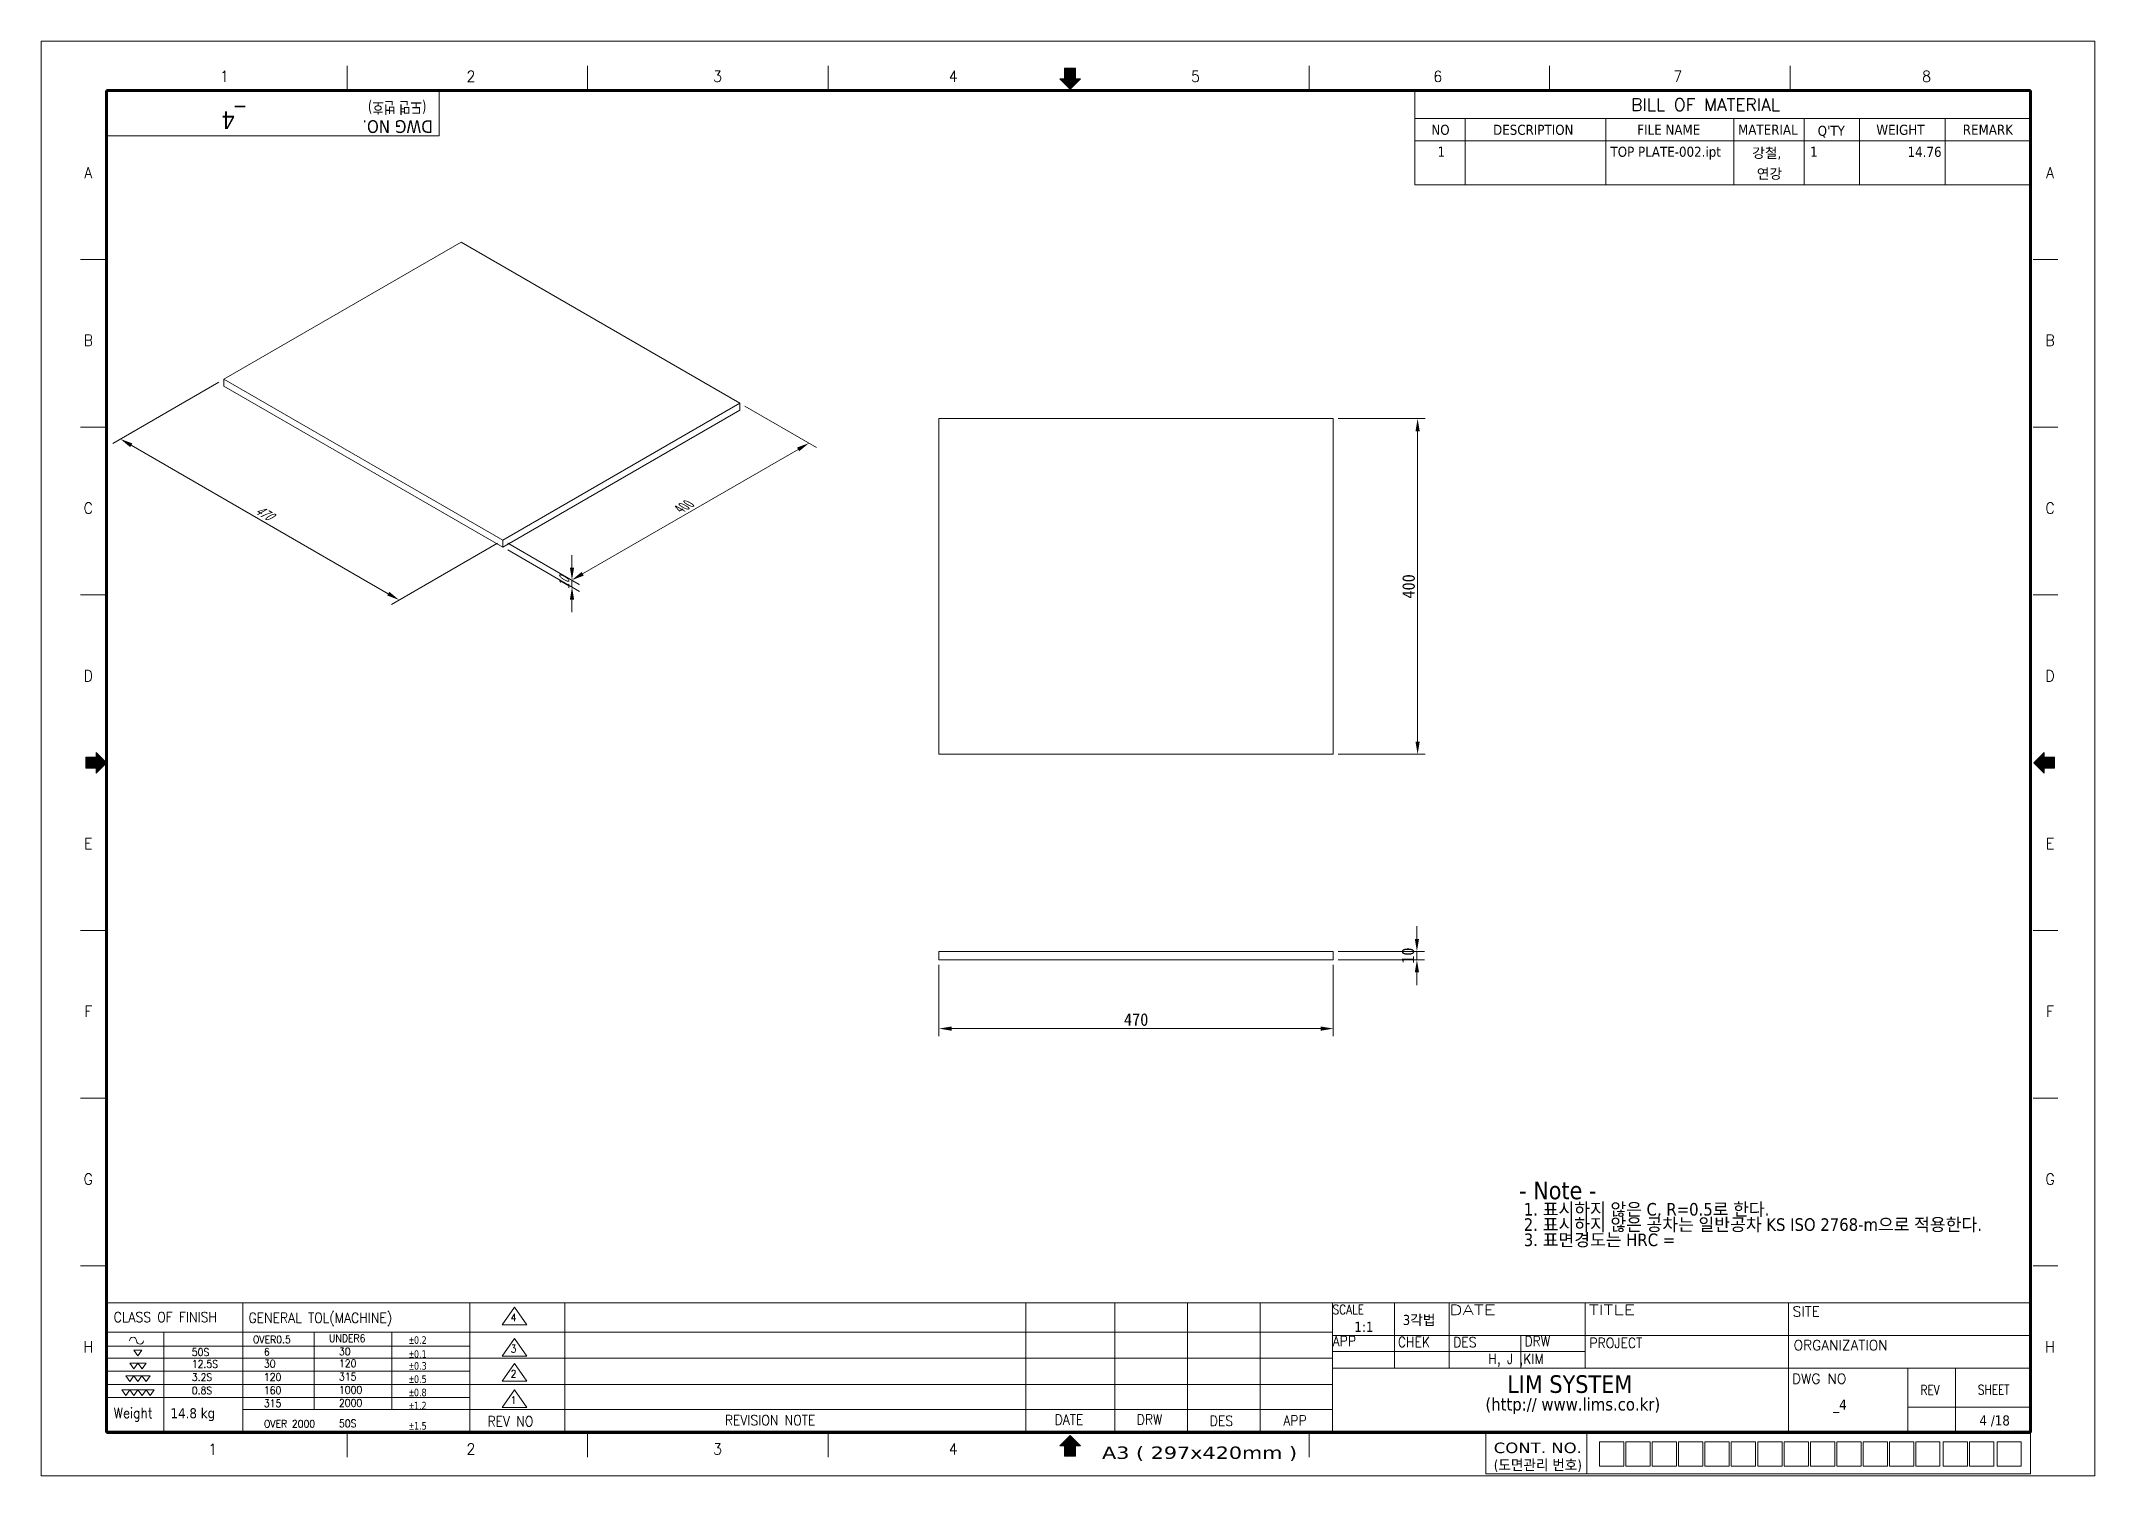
# Model space of a CAD drawing. Header units: millimetres. Extents: x 36 to 2484, y 36 to 1746.
import ezdxf
from ezdxf.enums import TextEntityAlignment as Align

# ---------------------------------------------------------------- set-up
doc = ezdxf.new("R2010")
doc.units = ezdxf.units.MM
doc.header["$LTSCALE"] = 6
doc.layers.get('0').update_dxf_attribs({"lineweight": 18})
for name, color, linetype, lineweight in [('SkizziergeometrieWIN-ISO', 7, 'Continuous', 50), ('가는실선_A4', 7, 'Continuous', 5), ('경계(ISO)', 7, 'Continuous', 70), ('굵은실선_A3', 7, 'Continuous', 18), ('제목(ISO)', 7, 'Continuous', 50)]:
    doc.layers.add(name, color=color, linetype=linetype, lineweight=lineweight)
doc.layers.add('가는실선_A3', color=9, linetype='Continuous', lineweight=5, true_color=0x808080)
doc.layers.add('해치선_A3', color=1, linetype='Continuous', lineweight=5, true_color=0xff0000)
doc.styles.add('A3_DS_PartList', font='RomanC.shx')
doc.styles.add('A3_DS_TB02', font='tahoma.ttf')
doc.styles.add('ROMANC_37', font='tahoma.ttf')
doc.styles.add('ROMANC_61', font='ROMANC.shx')
doc.styles.add('주 텍스트 (ISO)', font='tahoma.ttf')
doc.styles.add('주문자_A3(3.5)', font='tahoma.ttf')
doc.styles.add('치수문자_A3(2.5)', font='')
doc.styles.add('텍스트 스타일12', font='tahoma.ttf')
doc.styles.add('텍스트 스타일171', font='ROMANC.shx', dxfattribs={"width": 0.9})
doc.styles.add('텍스트 스타일206', font='ROMANC.shx', dxfattribs={"width": 1.11072})
doc.styles.add('텍스트 스타일208', font='ROMANC.shx', dxfattribs={"width": 1.194322})
doc.styles.add('텍스트 스타일211', font='ROMANC.shx', dxfattribs={"width": 0.9})
doc.styles.add('텍스트 스타일213', font='RomanC.shx', dxfattribs={"width": 0.9})
doc.styles.add('텍스트 스타일233', font='RomanC.shx')
doc.styles.add('텍스트 스타일36', font='ROMANC.shx', dxfattribs={"width": 0.941937})
doc.styles.add('텍스트 스타일42', font='tahoma.ttf', dxfattribs={"width": 1.378837})
doc.styles.add('텍스트 스타일46', font='tahoma.ttf', dxfattribs={"width": 0.862937})
doc.styles.add('텍스트 스타일48', font='tahoma.ttf', dxfattribs={"width": 1.258573})
doc.styles.add('텍스트 스타일52', font='tahoma.ttf', dxfattribs={"width": 0.8})
doc.styles.add('텍스트 스타일65', font='romans.shx', dxfattribs={"width": 0.8})
doc.styles.get('치수문자_A3(2.5)').set_extended_font_data('GulimChe')
doc.dimstyles.new('치수_A3(2.5)', dxfattribs={"dimscale": 6, "dimtxt": 2.5, "dimasz": 2.5, "dimexe": 1.5, "dimexo": 1, "dimgap": 0.5, "dimtad": 1, "dimtoh": 1, "dimdec": 1, "dimrnd": 1e-08, "dimdsep": 46, "dimtxsty": '치수문자_A3(2.5)', "dimcen": 0.09, "dimdle": 10, "dimclrd": 8, "dimclre": 8, "dimclrt": 7, "dimadec": 1, "dimazin": 2, "dimtfac": 0.8, "dimtmove": 0, "dimatfit": 3, "dimfxl": 1, "dimtolj": 1, "dimtzin": 0, "dimlwd": -1, "dimlwe": -1, "dimarcsym": 0})

# ---------------------------------------------------------------- blocks, each defined once
blk = doc.blocks.new('경계 A3_경계')
for points in [[(405.98, 148.76), (403.92, 148.76), (403.92, 149.72), (401.86, 147.66), (403.92, 145.6), (403.92, 146.56), (405.98, 146.56)], [(211.52, 9.9), (211.52, 11.96), (212.48, 11.96), (210.42, 14.01), (208.36, 11.96), (209.32, 11.96), (209.32, 9.9)]]:
    blk.add_hatch(color=7).paths.add_polyline_path(points)
at = {"layer": '가는실선_A3'}
blk.add_hatch(color=7, dxfattribs=at).paths.add_polyline_path([(14.9, 148.76), (14.9, 146.56), (16.96, 146.56), (16.96, 145.6), (19.02, 147.66), (16.96, 149.72), (16.96, 148.76)])
at = {"layer": '해치선_A3'}
blk.add_hatch(color=7, dxfattribs=at).paths.add_polyline_path([(211.52, 283.53), (212.48, 283.53), (210.42, 281.47), (208.36, 283.53), (209.32, 283.53), (209.32, 285.59), (211.52, 285.59)])
for p, q in [((208.36, 283.53), (209.32, 283.53)), ((210.42, 281.47), (208.36, 283.53)), ((209.32, 285.59), (211.52, 285.59)), ((209.32, 283.53), (209.32, 285.59)), ((211.52, 285.59), (211.52, 283.53)), ((211.52, 283.53), (212.48, 283.53)), ((403.92, 149.72), (401.86, 147.66)), ((401.86, 147.66), (403.92, 145.6)), ((403.92, 148.76), (403.92, 149.72)), ((405.98, 148.76), (403.92, 148.76)), ((405.98, 146.56), (405.98, 148.76)), ((403.92, 146.56), (405.98, 146.56)), ((403.92, 145.6), (403.92, 146.56)), ((210.42, 14.01), (208.36, 11.96)), ((212.48, 11.96), (210.42, 14.01)), ((292.99, 6.43), (292.99, 14.6)), ((208.36, 11.96), (209.32, 11.96)), ((209.32, 11.96), (209.32, 9.9)), ((209.32, 9.9), (211.52, 9.9)), ((211.52, 9.9), (211.52, 11.96)), ((211.52, 11.96), (212.48, 11.96))]:
    blk.add_line(p, q)
at = {"color": 7}
for p, q in [((16.96, 148.76), (14.9, 148.76)), ((14.9, 148.76), (14.9, 146.56)), ((16.96, 149.72), (16.96, 148.76)), ((19.02, 147.66), (16.96, 149.72)), ((16.96, 145.6), (19.02, 147.66)), ((403.92, 149.72), (401.86, 147.66)), ((401.86, 147.66), (403.92, 145.6)), ((403.92, 148.76), (403.92, 149.72)), ((405.98, 148.76), (403.92, 148.76)), ((405.98, 146.56), (405.98, 148.76)), ((14.9, 146.56), (16.96, 146.56)), ((16.96, 146.56), (16.96, 145.6)), ((403.92, 145.6), (403.92, 146.56)), ((403.92, 146.56), (405.98, 146.56)), ((210.42, 14.01), (208.36, 11.96)), ((212.48, 11.96), (210.42, 14.01)), ((208.36, 11.96), (209.32, 11.96)), ((209.32, 11.96), (209.32, 9.9)), ((209.32, 9.9), (211.52, 9.9)), ((211.52, 9.9), (211.52, 11.96)), ((211.52, 11.96), (212.48, 11.96))]:
    blk.add_line(p, q, dxfattribs=at)
at = {"layer": 'SkizziergeometrieWIN-ISO', "lineweight": 18}
for p, q in [((6, 291), (414, 291)), ((6, 6), (6, 291)), ((414, 291), (414, 6)), ((414, 6), (6, 6))]:
    blk.add_line(p, q, dxfattribs=at)
at = {"layer": '가는실선_A3', "color": 7}
for p, q in [((66.79, 281.16), (66.79, 286.06)), ((114.57, 281.16), (114.57, 286.06)), ((162.34, 281.16), (162.34, 286.06)), ((257.9, 281.16), (257.9, 286.06)), ((305.67, 281.16), (305.67, 286.06)), ((353.45, 281.16), (353.45, 286.06)), ((18.75, 247.62), (13.85, 247.62)), ((401.71, 247.62), (406.61, 247.62)), ((18.75, 214.3), (13.85, 214.3)), ((401.71, 214.3), (406.61, 214.3)), ((18.75, 180.98), (13.85, 180.98)), ((401.71, 180.98), (406.61, 180.98)), ((14.9, 148.76), (16.96, 148.76)), ((14.9, 146.56), (14.9, 148.76)), ((16.96, 148.76), (16.96, 149.72)), ((16.96, 149.72), (19.02, 147.66)), ((19.02, 147.66), (16.96, 145.6)), ((16.96, 146.56), (14.9, 146.56)), ((16.96, 145.6), (16.96, 146.56)), ((18.75, 114.34), (13.85, 114.34)), ((401.71, 114.34), (406.61, 114.34)), ((18.75, 81.02), (13.85, 81.02)), ((401.71, 81.02), (406.61, 81.02)), ((18.75, 47.7), (13.85, 47.7)), ((18.75, 47.7), (13.85, 47.7)), ((401.71, 47.7), (406.61, 47.7)), ((66.79, 14.6), (66.79, 9.7)), ((66.79, 14.6), (66.79, 9.7)), ((114.57, 14.6), (114.57, 9.7)), ((162.34, 14.6), (162.34, 9.7)), ((257.9, 14.6), (257.9, 9.7)), ((313.09, 14.6), (313.09, 6.55)), ((315.58, 12.77), (315.58, 7.95)), ((315.58, 12.77), (320.4, 12.77)), ((320.4, 12.77), (320.4, 7.95)), ((320.81, 12.77), (320.81, 7.95)), ((320.81, 12.77), (325.63, 12.77)), ((325.63, 12.77), (325.63, 7.95)), ((326.03, 12.77), (326.03, 7.95)), ((326.03, 12.77), (330.86, 12.77)), ((330.86, 12.77), (330.86, 7.95)), ((331.26, 12.77), (336.09, 12.77)), ((331.26, 12.77), (331.26, 7.95)), ((336.09, 12.77), (336.09, 7.95)), ((336.49, 12.77), (336.49, 7.95)), ((336.49, 12.77), (341.31, 12.77)), ((341.31, 12.77), (341.31, 7.95)), ((341.72, 12.77), (341.72, 7.95)), ((341.72, 12.77), (346.54, 12.77)), ((346.54, 12.77), (346.54, 7.95)), ((347.03, 12.77), (351.86, 12.77)), ((347.03, 12.77), (347.03, 7.95)), ((351.86, 12.77), (351.86, 7.95)), ((352.26, 12.77), (352.26, 7.95)), ((352.26, 12.77), (357.09, 12.77)), ((357.09, 12.77), (357.09, 7.95)), ((357.49, 12.77), (357.49, 7.95)), ((357.49, 12.77), (362.31, 12.77)), ((362.31, 12.77), (362.31, 7.95)), ((362.72, 12.77), (362.72, 7.95)), ((362.72, 12.77), (367.54, 12.77)), ((367.54, 12.77), (367.54, 7.95)), ((367.94, 12.77), (372.77, 12.77)), ((367.94, 12.77), (367.94, 7.95)), ((372.77, 12.77), (372.77, 7.95)), ((373.17, 12.77), (373.17, 7.95)), ((373.17, 12.77), (378, 12.77)), ((378, 12.77), (378, 7.95)), ((378.4, 12.77), (378.4, 7.95)), ((378.4, 12.77), (383.22, 12.77)), ((383.22, 12.77), (383.22, 7.95)), ((383.88, 12.77), (388.7, 12.77)), ((383.88, 12.77), (383.88, 7.95)), ((388.7, 12.77), (388.7, 7.95)), ((389.1, 12.77), (389.1, 7.95)), ((389.1, 12.77), (393.93, 12.77)), ((393.93, 12.77), (393.93, 7.95)), ((394.55, 12.77), (394.55, 7.95)), ((394.55, 12.77), (399.37, 12.77)), ((399.37, 12.77), (399.37, 7.95)), ((401.22, 14.6), (401.22, 6.43)), ((292.99, 6.43), (401.22, 6.43)), ((315.58, 7.95), (320.4, 7.95)), ((320.81, 7.95), (325.63, 7.95)), ((326.03, 7.95), (330.86, 7.95)), ((331.26, 7.95), (336.09, 7.95)), ((336.49, 7.95), (341.31, 7.95)), ((341.72, 7.95), (346.54, 7.95)), ((347.03, 7.95), (351.86, 7.95)), ((352.26, 7.95), (357.09, 7.95)), ((357.49, 7.95), (362.31, 7.95)), ((362.72, 7.95), (367.54, 7.95)), ((367.94, 7.95), (372.77, 7.95)), ((373.17, 7.95), (378, 7.95)), ((378.4, 7.95), (383.22, 7.95)), ((383.88, 7.95), (388.7, 7.95)), ((389.1, 7.95), (393.93, 7.95)), ((394.55, 7.95), (399.37, 7.95))]:
    blk.add_line(p, q, dxfattribs=at)
at = {"layer": '가는실선_A3', "color": 7, "lineweight": 60}
for p, q in [((19.02, 281.16), (19.02, 14.6)), ((401.22, 281.16), (19.02, 281.16)), ((401.22, 14.6), (401.22, 281.16)), ((19.02, 14.6), (401.22, 14.6))]:
    blk.add_line(p, q, dxfattribs=at)
at = {"layer": '가는실선_A3', "color": 7, "lineweight": 13}
for p in [(85.08, 280.98), (19.02, 272.16)]:
    blk.add_line(p, (85.08, 272.16), dxfattribs=at)
at = {"layer": '굵은실선_A3'}
blk.add_line((212.48, 283.53), (210.42, 281.47), dxfattribs=at)
at = {"layer": '가는실선_A3', "color": 7, "style": '텍스트 스타일36', "width": 0.941937}
for s, p in [('1', (42.42, 283.98)), ('2', (91.4, 283.98)), ('3', (140.38, 283.98)), ('4', (187.21, 283.98)), ('5', (235.33, 283.98)), ('6', (283.45, 283.98)), ('7', (331.14, 283.98)), ('8', (380.55, 283.98)), ('A', (15.38, 264.88)), ('A', (405.08, 264.88)), ('B', (15.38, 231.56)), ('B', (405.08, 231.56)), ('C', (15.38, 198.24)), ('C', (405.08, 198.24)), ('D', (15.38, 164.92)), ('D', (405.08, 164.92)), ('E', (15.38, 131.6)), ('E', (405.08, 131.6)), ('F', (15.38, 98.28)), ('F', (405.08, 98.28)), ('G', (15.38, 64.96)), ('G', (405.08, 64.96)), ('H', (15.38, 31.64)), ('H', (405.08, 31.64)), ('1', (40.11, 11.29)), ('2', (91.4, 11.34)), ('3', (140.38, 11.34)), ('4', (187.21, 11.34))]:
    blk.add_text(s, height=2.2, dxfattribs=at).set_placement(p, align=Align.MIDDLE_CENTER)
at = {"layer": '가는실선_A3', "color": 7, "style": '텍스트 스타일52', "width": 0.8}
blk.add_text('(도면 번호)', height=2.293, rotation=180, dxfattribs=at).set_placement((82.53, 278.93))
at = {"layer": '가는실선_A3', "color": 7, "style": 'ROMANC_37'}
blk.add_text('DWG NO.', height=2.527, rotation=180, dxfattribs=at).set_placement((83.82, 275.28))
at = {"layer": '가는실선_A3', "color": 7}
for s, height, style, width, p, p2 in [('CONT. NO.', 2.084, '텍스트 스타일48', 1.258564, (294.58, 10.53), (312.09, 10.53)), ('A3 ( 297x420mm )', 2.463, '텍스트 스타일42', 1.378315, (216.76, 9.38), (255.51, 9.38)), ('(도면관리 번호)', 2.084, '텍스트 스타일46', 0.982376, (294.58, 7.15), (312.09, 7.15))]:
    blk.add_text(s, height=height, dxfattribs=dict(at, style=style, width=width)).set_placement(p, p2, align=Align.FIT)
at = {"layer": '경계(ISO)', "insert": (44.22, 275.84), "char_height": 3.5, "attachment_point": 5, "rotation": 180, "style": '주 텍스트 (ISO)'}
blk.add_mtext('_4 ', dxfattribs=at)
blk = doc.blocks.new('제목 블록 A3_표제란')
at = {"layer": '가는실선_A4', "lineweight": 13}
for p, q in [((25.42, 38.66), (269.12, 38.66)), ((208.17, 38.66), (208.17, 13.12)), ((269.12, 38.66), (407.77, 38.63)), ((25.42, 32.81), (269.12, 32.81))]:
    blk.add_line(p, q, dxfattribs=at)
at = {"layer": '가는실선_A4'}
for p, q in [((25.42, 13.12), (25.42, 38.66)), ((52.65, 38.66), (52.65, 13.12)), ((97.69, 38.66), (97.69, 13.12)), ((106.58, 37.75), (104.15, 34.26)), ((109.02, 34.26), (106.58, 37.75)), ((116.56, 13.12), (116.56, 38.69)), ((225.83, 38.66), (225.83, 12.86)), ((240.26, 38.66), (240.26, 12.86)), ((254.69, 38.66), (254.69, 13.12)), ((281.38, 38.66), (281.38, 25.66)), ((292.25, 38.65), (292.25, 25.66)), ((319.29, 38.65), (319.29, 25.66)), ((407.76, 13.12), (407.77, 38.63)), ((36.93, 32.81), (36.93, 19.82)), ((66.8, 32.81), (66.8, 17.47)), ((82.25, 32.81), (82.25, 17.47)), ((104.15, 34.26), (109.02, 34.26)), ((97.69, 30.03), (25.42, 30.03)), ((30.98, 29.24), (32.59, 29.24)), ((31.78, 28.13), (30.98, 29.24)), ((32.59, 29.24), (31.78, 28.13)), ((106.58, 31.55), (104.15, 28.06)), ((109.02, 28.06), (106.58, 31.55)), ((306.52, 32.15), (306.52, 25.66)), ((97.69, 25.05), (25.42, 25.05)), ((30.19, 26.66), (31.8, 26.66)), ((30.99, 25.55), (30.19, 26.66)), ((31.8, 26.66), (30.99, 25.55)), ((31.8, 26.66), (33.4, 26.66)), ((32.6, 25.55), (31.8, 26.66)), ((33.4, 26.66), (32.6, 25.55)), ((104.15, 28.06), (109.02, 28.06)), ((106.58, 26.57), (104.15, 23.08)), ((109.02, 23.08), (106.58, 26.57)), ((28.59, 21.34), (30.19, 21.34)), ((29.39, 20.23), (28.59, 21.34)), ((29.38, 24.16), (30.98, 24.16)), ((30.18, 23.05), (29.38, 24.16)), ((30.19, 21.34), (29.39, 20.23)), ((30.98, 24.16), (30.18, 23.05)), ((30.19, 21.34), (31.8, 21.34)), ((31, 20.23), (30.19, 21.34)), ((30.98, 24.16), (32.59, 24.16)), ((31.79, 23.05), (30.98, 24.16)), ((31.8, 21.34), (31, 20.23)), ((32.59, 24.16), (31.79, 23.05)), ((31.8, 21.34), (33.41, 21.34)), ((32.6, 20.23), (31.8, 21.34)), ((32.59, 24.16), (34.2, 24.16)), ((33.39, 23.05), (32.59, 24.16)), ((33.41, 21.34), (32.6, 20.23)), ((34.2, 24.16), (33.39, 23.05)), ((33.41, 21.34), (35.01, 21.34)), ((34.21, 20.23), (33.41, 21.34)), ((35.01, 21.34), (34.21, 20.23)), ((104.15, 23.08), (109.02, 23.08)), ((106.58, 21.34), (104.15, 17.85)), ((109.02, 17.85), (106.58, 21.34)), ((97.69, 19.82), (25.42, 19.82)), ((36.93, 19.82), (36.93, 13.12)), ((104.15, 17.85), (109.02, 17.85)), ((25.42, 13.12), (407.76, 13.12)), ((208.17, 13.12), (25.42, 13.12))]:
    blk.add_line(p, q, dxfattribs=at)
at = {"layer": '가는실선_A4', "color": 7}
for p, q in [((269.12, 13.12), (269.12, 38.66)), ((359.7, 38.64), (359.69, 13.12)), ((269.12, 32.15), (407.77, 32.15)), ((269.09, 27.68), (25.42, 27.68)), ((407.76, 25.66), (269.12, 25.66)), ((383.36, 25.66), (383.36, 13.12)), ((269.12, 22.4), (25.42, 22.4)), ((269.12, 17.47), (52.65, 17.47)), ((383.36, 17.91), (407.76, 17.92))]:
    blk.add_line(p, q, dxfattribs=at)
at = {"layer": '가는실선_A4', "color": 7, "linetype": 'Continuous'}
blk.add_line((392.85, 25.66), (392.85, 13.12), dxfattribs=at)
at = {"layer": '가는실선_A4'}
for centre, start, end in [((30.81, 31.11), 0, 180), ((32.21, 31.11), 180, 0)]:
    blk.add_arc(centre, 0.698, start, end, dxfattribs=at)
at = {"layer": '제목(ISO)', "color": 208, "lineweight": 5, "true_color": 0x400040}
blk.add_line((269.12, 28.95), (319.29, 28.95), dxfattribs=at)
at = {"layer": '가는실선_A3', "color": 7, "style": '텍스트 스타일12'}
blk.add_attdef('질량\\P1;_001', (38.26, 15.71), '', height=2, dxfattribs=at)
at = {"layer": '가는실선_A4', "color": 7}
for s, height, style, width, p in [('CLASS OF FINISH', 2, '텍스트 스타일171', 0.9, (26.97, 34.81)), ('GENERAL TOL(MACHINE)', 2, '텍스트 스타일171', 0.9, (53.76, 34.67)), ('SCALE', 1.911, '텍스트 스타일65', 0.8, (269.12, 36.36)), ('4', 1.5, '텍스트 스타일211', 0.9, (105.83, 34.98)), ('50S', 1.5, '텍스트 스타일211', 0.9, (42.49, 28.11)), ('OVER0.5', 1.5, '텍스트 스타일211', 0.9, (54.63, 30.6)), ('6', 1.5, '텍스트 스타일211', 0.9, (56.81, 28.15)), ('UNDER6', 1.5, '텍스트 스타일211', 0.9, (69.75, 30.85)), ('30', 1.5, '텍스트 스타일211', 0.9, (71.73, 28.22)), ('3', 1.5, '텍스트 스타일211', 0.9, (105.83, 28.78)), ('APP', 2, '텍스트 스타일171', 0.9, (269.12, 30.05)), ('CHEK', 2, '텍스트 스타일171', 0.9, (282.07, 29.86)), ('DES', 2, '텍스트 스타일171', 0.9, (293.07, 29.82)), ('DRW', 2, '텍스트 스타일171', 0.9, (307.23, 30.03)), ('PROJECT', 2, '텍스트 스타일171', 0.9, (320.13, 29.68)), ('3.2S', 1.5, '텍스트 스타일211', 0.9, (42.49, 23.12)), ('12.5S', 1.5, '텍스트 스타일211', 0.9, (42.49, 25.76)), ('30', 1.5, '텍스트 스타일211', 0.9, (56.81, 25.8)), ('120', 1.5, '텍스트 스타일211', 0.9, (56.81, 23.16)), ('315', 1.5, '텍스트 스타일211', 0.9, (71.73, 23.23)), ('120', 1.5, '텍스트 스타일211', 0.9, (71.73, 25.86)), ('2', 1.5, '텍스트 스타일211', 0.9, (105.83, 23.8)), ('H, J ,KIM', 2, '텍스트 스타일171', 0.9, (300.03, 26.54)), ('0.8S', 1.5, '텍스트 스타일211', 0.9, (42.49, 20.48)), ('160', 1.5, '텍스트 스타일211', 0.9, (56.81, 20.52)), ('1000', 1.5, '텍스트 스타일213', 0.9, (71.72, 20.59)), ('REV', 1.911, '텍스트 스타일65', 0.8, (385.9, 20.39)), ('SHEET', 1.911, '텍스트 스타일65', 0.8, (397.3, 20.42)), ('Weight', 2, '텍스트 스타일171', 0.9, (26.97, 15.76)), ('315', 1.5, '텍스트 스타일213', 0.9, (56.81, 17.94)), ('2000', 1.5, '텍스트 스타일211', 0.9, (71.72, 18.01)), ('1', 1.5, '텍스트 스타일211', 0.9, (105.83, 18.57)), ('REVISION NOTE', 2, '텍스트 스타일171', 0.9, (148.38, 14.33)), ('DATE', 2, '텍스트 스타일171', 0.9, (213.9, 14.44)), ('DRW', 2, '텍스트 스타일171', 0.9, (230.19, 14.46)), ('OVER 2000', 1.5, '텍스트 스타일211', 0.9, (56.81, 13.87)), ('50S', 1.5, '텍스트 스타일211', 0.9, (71.73, 13.94)), ('REV NO', 2, '텍스트 스타일171', 0.9, (101.23, 14.1)), ('DES', 2, '텍스트 스타일171', 0.9, (244.7, 14.2)), ('APP', 2, '텍스트 스타일171', 0.9, (259.32, 14.27))]:
    blk.add_text(s, height=height, dxfattribs=dict(at, style=style, width=width)).set_placement(p)
for s, style, width, p, p2 in [('DATE', '텍스트 스타일208', 1.22262, (292.31, 36.23), (301.51, 36.23)), ('TITLE', '텍스트 스타일206', 1.136317, (320.02, 36.23), (329.22, 36.23))]:
    blk.add_text(s, height=2, dxfattribs=dict(at, style=style, width=width)).set_placement(p, p2, align=Align.FIT)
at = {"layer": '가는실선_A4', "color": 7, "style": '텍스트 스타일233'}
for s, p in [('SITE', (360.5, 35.93)), ('ORGANIZATION', (360.7, 29.24)), ('DWG NO', (360.36, 22.57))]:
    blk.add_text(s, height=2, dxfattribs=at).set_placement(p)
at = {"layer": '가는실선_A4', "color": 7}
for s, insert, char_height, attachment_point, style in [('\\fTahoma|b0|i0;\\H2.0000;3각법', (283.03, 35.14), 2, 4, '주문자_A3(3.5)'), ('\\fAIGDT|b0|i0;\\W0.90;\\H1.5000;`\\fTahoma|b0|i0;\\W0.90;\\H1.5000;0.2', (85.63, 30.47), 1.5, 7, 'ROMANC_61'), ('\\fAIGDT|b0|i0;\\W0.90;\\H1.5000;`\\fTahoma|b0|i0;\\W0.90;\\H1.5000;0.1', (85.63, 27.69), 1.5, 7, 'ROMANC_61'), ('\\fAIGDT|b0|i0;\\W0.90;\\H1.5000;`\\fTahoma|b0|i0;\\W0.90;\\H1.5000;0.3', (85.63, 25.34), 1.5, 7, 'ROMANC_61'), ('\\fAIGDT|b0|i0;\\W0.90;\\H1.5000;`\\fTahoma|b0|i0;\\W0.90;\\H1.5000;0.5', (85.63, 22.71), 1.5, 7, 'ROMANC_61'), ('\\fAIGDT|b0|i0;\\W0.90;\\H1.5000;`\\fTahoma|b0|i0;\\W0.90;\\H1.5000;0.8', (85.62, 20.06), 1.5, 7, 'ROMANC_61'), ('\\fAIGDT|b0|i0;\\W0.90;\\H1.5000;`\\fTahoma|b0|i0;\\W0.90;\\H1.5000;1.2', (85.62, 17.48), 1.5, 7, 'ROMANC_61'), ('\\fAIGDT|b0|i0;\\W0.90;\\H1.5000;`\\fTahoma|b0|i0;\\W0.90;\\H1.5000;1.5', (85.63, 13.42), 1.5, 7, 'ROMANC_61')]:
    blk.add_mtext(s, dxfattribs=dict(at, insert=insert, char_height=char_height, attachment_point=attachment_point, style=style))
at = {"layer": '가는실선_A4', "char_height": 2, "style": '주 텍스트 (ISO)'}
for s, insert, attachment_point in [('\\fTahoma|b0|i0;\\H2.0000;_4 ', (369.91, 18.11), 5), ('\\fTahoma|b0|i0;\\H2.0000;4 /18 ', (400.63, 16.28), 2)]:
    blk.add_mtext(s, dxfattribs=dict(at, insert=insert, attachment_point=attachment_point))
at = {"layer": '가는실선_A4', "color": 7, "style": '텍스트 스타일12'}
blk.add_attdef('설명', text='', height=2, dxfattribs=at).set_placement((331.27, 35.73), align=Align.MIDDLE_LEFT)
blk.add_attdef('SCALE_001', (273.43, 32.87), '', height=2, dxfattribs=at)
blk.add_attdef('프로젝트', text='', height=2, dxfattribs=at).set_placement((340.77, 28.27), align=Align.MIDDLE_CENTER)
at = {"layer": '가는실선_A4', "style": '텍스트 스타일12'}
blk.add_attdef('리비전_번호', text='', height=2, dxfattribs=at).set_placement((388.38, 15.27), align=Align.MIDDLE_CENTER)
at = {"layer": '제목(ISO)', "char_height": 3.5, "attachment_point": 1, "style": '주 텍스트 (ISO)'}
for s, insert, line_spacing_factor in [('- Note -\\P{\\H0.71429x; 1. \\fGulim|b0|i0|c129|p50;표시하지 않은 \\fTahoma|b0|i0|c129|p34;C, R=0.5\\fGulim|b0|i0|c129|p50;로 한다\\fTahoma|b0|i0|c129|p34;.\\H1.54068x; \\H0.64906x;\\P 2. \\fGulim|b0|i0|c129|p50;표시하지 않은 공차는 일반공차 \\fTahoma|b0|i0|c129|p34;KS ISO 2768-m\\fGulim|b0|i0|c129|p50;으로 적용한다\\fTahoma|b0|i0|c129|p34;.\\H1.32612x; \\H0.75408x;\\P 3. \\fGulim|b0|i0|c129|p50;표면경도는 \\fTahoma|b0|i0|c129|p34;HRC = \\H1.31974x; }', (306.15, 62.72), 0.727683), ('{\\H1x;    LIM SYSTEM\\H0.71429x;  \\P (http:// www.lims.co.kr)\\H1.44773x; }', (298.53, 24.26), 0.771785)]:
    blk.add_mtext(s, dxfattribs=dict(at, insert=insert, line_spacing_factor=line_spacing_factor))
at = {"layer": '제목(ISO)', "style": '텍스트 스타일12'}
for tag, p in [('관리자', (373.93, 36.39)), ('공급업자', (383.08, 28.64))]:
    blk.add_attdef(tag, text='', height=2, dxfattribs=at).set_placement(p, align=Align.TOP_LEFT)
blk = doc.blocks.new('*D16')
at = {"layer": 'Defpoints', "color": 0, "transparency": 16777216}
for p in [(1576.2, 661), (1675.9, 661), (1576.2, 651)]:
    blk.add_point(p, dxfattribs=at)
at = {"layer": '가는실선_A4', "color": 8, "transparency": 16777216}
for p, q in [((1675.9, 676), (1675.9, 691)), ((1582.2, 661), (1684.9, 661)), ((1675.9, 651), (1675.9, 661)), ((1582.2, 651), (1684.9, 651)), ((1675.9, 636), (1675.9, 621))]:
    blk.add_line(p, q, dxfattribs=at)
for points in [[(1673.4, 676), (1678.4, 676), (1675.9, 661)], [(1673.4, 636), (1678.4, 636), (1675.9, 651)]]:
    blk.add_solid(points, dxfattribs=at)
at = {"layer": '가는실선_A4', "color": 7, "transparency": 16777216, "insert": (1665.2, 656), "char_height": 15, "attachment_point": 5, "rotation": 90, "style": '치수문자_A3(2.5)'}
blk.add_mtext('\\A1;10', dxfattribs=at)
blk = doc.blocks.new('*D17')
at = {"layer": 'Defpoints', "color": 0, "transparency": 16777216}
for p in [(1106.2, 651), (1576.2, 651), (1576.2, 569.1)]:
    blk.add_point(p, dxfattribs=at)
at = {"layer": '가는실선_A4', "color": 8, "transparency": 16777216}
for p, q in [((1106.2, 645), (1106.2, 560.1)), ((1576.2, 645), (1576.2, 560.1)), ((1121.2, 569.1), (1561.2, 569.1))]:
    blk.add_line(p, q, dxfattribs=at)
for points in [[(1121.2, 571.6), (1121.2, 566.6), (1106.2, 569.1)], [(1561.2, 571.6), (1561.2, 566.6), (1576.2, 569.1)]]:
    blk.add_solid(points, dxfattribs=at)
at = {"layer": '가는실선_A4', "color": 7, "transparency": 16777216, "insert": (1341.2, 579.8), "char_height": 15, "attachment_point": 5, "style": '치수문자_A3(2.5)'}
blk.add_mtext('\\A1;470', dxfattribs=at)
blk = doc.blocks.new('*D18')
at = {"layer": 'Defpoints', "color": 0, "transparency": 16777216}
for p in [(1576.2, 1296.1), (1676.7, 1296.1), (1576.2, 896.1)]:
    blk.add_point(p, dxfattribs=at)
at = {"layer": '가는실선_A4', "color": 8, "transparency": 16777216}
for p, q in [((1582.2, 1296.1), (1685.7, 1296.1)), ((1676.7, 911.1), (1676.7, 1281.1)), ((1582.2, 896.1), (1685.7, 896.1))]:
    blk.add_line(p, q, dxfattribs=at)
for points in [[(1674.2, 1281.1), (1679.2, 1281.1), (1676.7, 1296.1)], [(1674.2, 911.1), (1679.2, 911.1), (1676.7, 896.1)]]:
    blk.add_solid(points, dxfattribs=at)
at = {"layer": '가는실선_A4', "color": 7, "transparency": 16777216, "insert": (1666, 1096.1), "char_height": 15, "attachment_point": 5, "rotation": 90, "style": '치수문자_A3(2.5)'}
blk.add_mtext('\\A1;400', dxfattribs=at)
blk = doc.blocks.new('*D19')
at = {"layer": 'Defpoints', "color": 0, "transparency": 16777216}
for p in [(869, 1314.5), (951.4, 1266.9), (586.2, 1151.2)]:
    blk.add_point(p, dxfattribs=at)
at = {"layer": '가는실선_A4', "color": 8, "transparency": 16777216}
for p, q in [((875, 1311), (960.4, 1261.7)), ((681.5, 1111.1), (938.4, 1259.4)), ((592.2, 1147.7), (677.5, 1098.4))]:
    blk.add_line(p, q, dxfattribs=at)
for points in [[(937.1, 1261.6), (939.6, 1257.2), (951.4, 1266.9)], [(680.3, 1113.3), (682.8, 1108.9), (668.5, 1103.6)]]:
    blk.add_solid(points, dxfattribs=at)
at = {"layer": '가는실선_A4', "color": 7, "transparency": 16777216, "insert": (805.3, 1193.3), "char_height": 15, "attachment_point": 5, "rotation": 30, "style": '치수문자_A3(2.5)'}
blk.add_mtext('\\A1;{\\Q-30.000;\\W0.816;\\H0.816x;400}', dxfattribs=at)
blk = doc.blocks.new('*D20')
at = {"layer": 'Defpoints', "color": 0, "transparency": 16777216}
for p in [(253.8, 1343), (586.2, 1151.2), (462.8, 1079.9)]:
    blk.add_point(p, dxfattribs=at)
at = {"layer": '가는실선_A4', "color": 8, "transparency": 16777216}
for p, q in [((247.8, 1339.6), (121.5, 1266.6)), ((143.5, 1264.3), (449.8, 1087.4)), ((580.2, 1147.7), (453.8, 1074.7))]:
    blk.add_line(p, q, dxfattribs=at)
for points in [[(144.7, 1266.5), (142.2, 1262.1), (130.5, 1271.8)], [(451.1, 1089.6), (448.6, 1085.3), (462.8, 1079.9)]]:
    blk.add_solid(points, dxfattribs=at)
at = {"layer": '가는실선_A4', "color": 7, "transparency": 16777216, "insert": (301.3, 1183.9), "char_height": 15, "attachment_point": 5, "rotation": 330, "style": '치수문자_A3(2.5)'}
blk.add_mtext('\\A1;{\\Q30.000;\\W0.816;\\H0.816x;470}', dxfattribs=at)
blk = doc.blocks.new('*D21')
at = {"layer": 'Defpoints', "color": 0, "transparency": 16777216}
for p in [(586.2, 1151.2), (586.2, 1143), (668.8, 1103.5)]:
    blk.add_point(p, dxfattribs=at)
at = {"layer": '가는실선_A4', "color": 8, "transparency": 16777216}
for p, q in [((592.2, 1147.7), (677.8, 1098.3)), ((592.2, 1139.5), (677.8, 1090.1)), ((668.8, 1118.5), (668.8, 1133.5)), ((668.8, 1095.3), (668.8, 1103.5)), ((668.8, 1080.3), (668.8, 1065.3))]:
    blk.add_line(p, q, dxfattribs=at)
for points in [[(666.3, 1118.5), (671.3, 1118.5), (668.8, 1103.5)], [(666.3, 1080.3), (671.3, 1080.3), (668.8, 1095.3)]]:
    blk.add_solid(points, dxfattribs=at)
at = {"layer": '가는실선_A4', "color": 7, "transparency": 16777216, "insert": (659.5, 1099.4), "char_height": 15, "attachment_point": 5, "rotation": 90, "style": '치수문자_A3(2.5)'}
blk.add_mtext('\\A1;{\\Q30.000;\\W0.816;\\H0.816x;10}', dxfattribs=at)
blk = doc.blocks.new('BILL OF MATERIAL')
at = {"layer": '가는실선_A4'}
for p, q in [((401.22, 281.16), (278.87, 281.16)), ((278.87, 281.16), (278.87, 275.59)), ((401.22, 281.16), (401.22, 275.59)), ((401.22, 275.59), (278.87, 275.59)), ((278.87, 275.59), (278.87, 271.21)), ((288.87, 275.59), (288.87, 271.21)), ((316.87, 275.59), (316.87, 271.21)), ((342.27, 275.59), (342.27, 271.21)), ((356.22, 275.59), (356.22, 271.21)), ((367.22, 275.59), (367.22, 271.21)), ((384.22, 275.59), (384.22, 271.21)), ((401.22, 275.59), (401.22, 271.21)), ((401.22, 271.21), (278.87, 271.21)), ((278.87, 271.21), (278.87, 262.45)), ((288.87, 271.21), (288.87, 262.45)), ((316.87, 271.21), (316.87, 262.45)), ((342.27, 271.21), (342.27, 262.45)), ((356.22, 271.21), (356.22, 262.45)), ((367.22, 271.21), (367.22, 262.45)), ((384.22, 271.21), (384.22, 262.45)), ((401.22, 271.21), (401.22, 262.45)), ((401.22, 262.45), (278.87, 262.45))]:
    blk.add_line(p, q, dxfattribs=at)
at = {"layer": '가는실선_A4', "color": 7, "attachment_point": 7}
for s, insert, char_height, style in [('BILL OF MATERIAL', (321.87, 277.12), 2.5, 'A3_DS_PartList'), ('NO', (282.18, 272.34), 2, 'A3_DS_TB02'), ('DESCRIPTION', (294.44, 272.34), 2, 'A3_DS_TB02'), ('FILE NAME', (323.08, 272.4), 2, 'A3_DS_TB02'), ('MATERIAL', (343.11, 272.4), 2, 'A3_DS_TB02'), ("Q'TY", (358.93, 271.83), 2, 'A3_DS_TB02'), ('WEIGHT', (370.58, 272.34), 2, 'A3_DS_TB02'), ('REMARK', (387.75, 272.4), 2, 'A3_DS_TB02'), ('1', (283.42, 268.02), 2, 'A3_DS_TB02'), ('TOP PLATE-002.ipt', (317.77, 267.45), 2, 'A3_DS_TB02'), ('강철, ', (345.93, 267.47), 2, 'A3_DS_TB02'), ('1', (357.42, 268.02), 2, 'A3_DS_TB02'), ('14.76', (376.78, 267.96), 2, 'A3_DS_TB02'), ('연강', (346.83, 263.44), 2, 'A3_DS_TB02')]:
    blk.add_mtext(s, dxfattribs=dict(at, insert=insert, char_height=char_height, style=style))

msp = doc.modelspace()

# ---------------------------------------------------------------- linework, layer by layer
at = {"layer": '굵은실선_A3'}
for p, q in [((536.692, 1506.333), (253.849, 1343.033)), ((869.032, 1314.456), (536.692, 1506.333)), ((253.849, 1334.868), (253.849, 1343.033)), ((253.849, 1343.033), (586.189, 1151.157)), ((253.849, 1334.868), (586.189, 1142.992)), ((586.189, 1151.157), (869.032, 1314.456)), ((586.189, 1142.992), (869.032, 1306.291)), ((869.032, 1306.291), (869.032, 1314.456)), ((1106.178, 1296.082), (1106.178, 896.082)), ((1576.178, 1296.082), (1106.178, 1296.082)), ((1576.178, 896.082), (1576.178, 1296.082)), ((586.189, 1142.992), (586.189, 1151.157)), ((1106.178, 896.082), (1576.178, 896.082)), ((1106.178, 651.011), (1106.178, 661.011)), ((1106.178, 661.011), (1576.178, 661.011)), ((1576.178, 651.011), (1576.178, 661.011)), ((1106.178, 651.011), (1576.178, 651.011))]:
    msp.add_line(p, q, dxfattribs=at)

# ---------------------------------------------------------------- block references
at = {"xscale": 6, "yscale": 6, "zscale": 6}
msp.add_blockref('경계 A3_경계', (0, 0), dxfattribs=at)
msp.add_blockref('제목 블록 A3_표제란', (-39.279, 10.418), dxfattribs=at).add_auto_attribs({'SCALE_001': '1:1', '질량\\P1;_001': '14.8 kg'})
at = {"layer": '가는실선_A4', "xscale": 6, "yscale": 6, "zscale": 6}
msp.add_blockref('BILL OF MATERIAL', (0, 0), dxfattribs=at)

# ---------------------------------------------------------------- dimensions: what is measured, and where the dimension line sits
at = {"layer": '가는실선_A4', "color": 8, "true_color": 0x808080}
for base, p1, p2, angle, text, override, picture, middle in [((462.824, 1079.932), (253.849, 1343.033), (586.189, 1151.157), 150, '{\\Q30.000;\\W0.816;\\H0.816x;<>}', {"dimgap": 0.5, "dimtoh": 0, "dimdec": 1, "dimlfac": 1.224745, "dimtol": 0, "dimlim": 0, "dimtp": 0, "dimtm": 0, "dimtdec": 2, "dimtofl": 0, "dimatfit": 1}, '*D20', (296.654, 1175.87)), ((951.383, 1266.911), (586.189, 1151.157), (869.032, 1314.456), 210, '{\\Q-30.000;\\W0.816;\\H0.816x;<>}', {"dimgap": 0.5, "dimtoh": 0, "dimdec": 1, "dimlfac": 1.224745, "dimtol": 0, "dimlim": 0, "dimtp": 0, "dimtm": 0, "dimtdec": 2, "dimtofl": 0, "dimatfit": 1}, '*D19', (809.962, 1185.261)), ((668.802, 1103.46), (586.189, 1142.992), (586.189, 1151.157), 270, '{\\Q30.000;\\W0.816;\\H0.816x;<>}', {"dimgap": 0.5, "dimtoh": 0, "dimdec": 1, "dimlfac": 1.224745, "dimtol": 0, "dimlim": 0, "dimtp": 0, "dimtm": 0, "dimtdec": 2, "dimtofl": 1, "dimatfit": 1}, '*D21', (668.802, 1099.378))]:
    dim = msp.add_linear_dim(base=base, p1=p1, p2=p2, angle=angle, text=text, dimstyle='치수_A3(2.5)', override=override, dxfattribs=at)
    dim.commit()
    dim.dimension.update_dxf_attribs({"geometry": picture, "text_midpoint": middle, "dimtype": 160})
for base, p1, p2, angle, override, picture, middle in [((1676.69, 1296.082), (1576.178, 896.082), (1576.178, 1296.082), 90, {"dimgap": 0.5, "dimtoh": 0, "dimdec": 1, "dimtol": 0, "dimlim": 0, "dimtp": 0, "dimtm": 0, "dimtdec": 2, "dimtofl": 0, "dimatfit": 1}, '*D18', (1676.69, 1096.082)), ((1675.851, 661.011), (1576.178, 651.011), (1576.178, 661.011), 90, {"dimgap": 0.5, "dimtoh": 0, "dimdec": 1, "dimtol": 0, "dimlim": 0, "dimtp": 0, "dimtm": 0, "dimtdec": 2, "dimtofl": 1, "dimatfit": 1}, '*D16', (1675.851, 656.011)), ((1576.178, 569.098), (1106.178, 651.011), (1576.178, 651.011), 180, {"dimgap": 0.5, "dimtoh": 0, "dimdec": 1, "dimtol": 0, "dimlim": 0, "dimtp": 0, "dimtm": 0, "dimtdec": 2, "dimtofl": 0, "dimatfit": 1}, '*D17', (1341.178, 569.098))]:
    dim = msp.add_linear_dim(base=base, p1=p1, p2=p2, angle=angle, dimstyle='치수_A3(2.5)', override=override, dxfattribs=at)
    dim.commit()
    dim.dimension.update_dxf_attribs({"geometry": picture, "text_midpoint": middle, "dimtype": 160})

doc.saveas('drawing.dxf')
